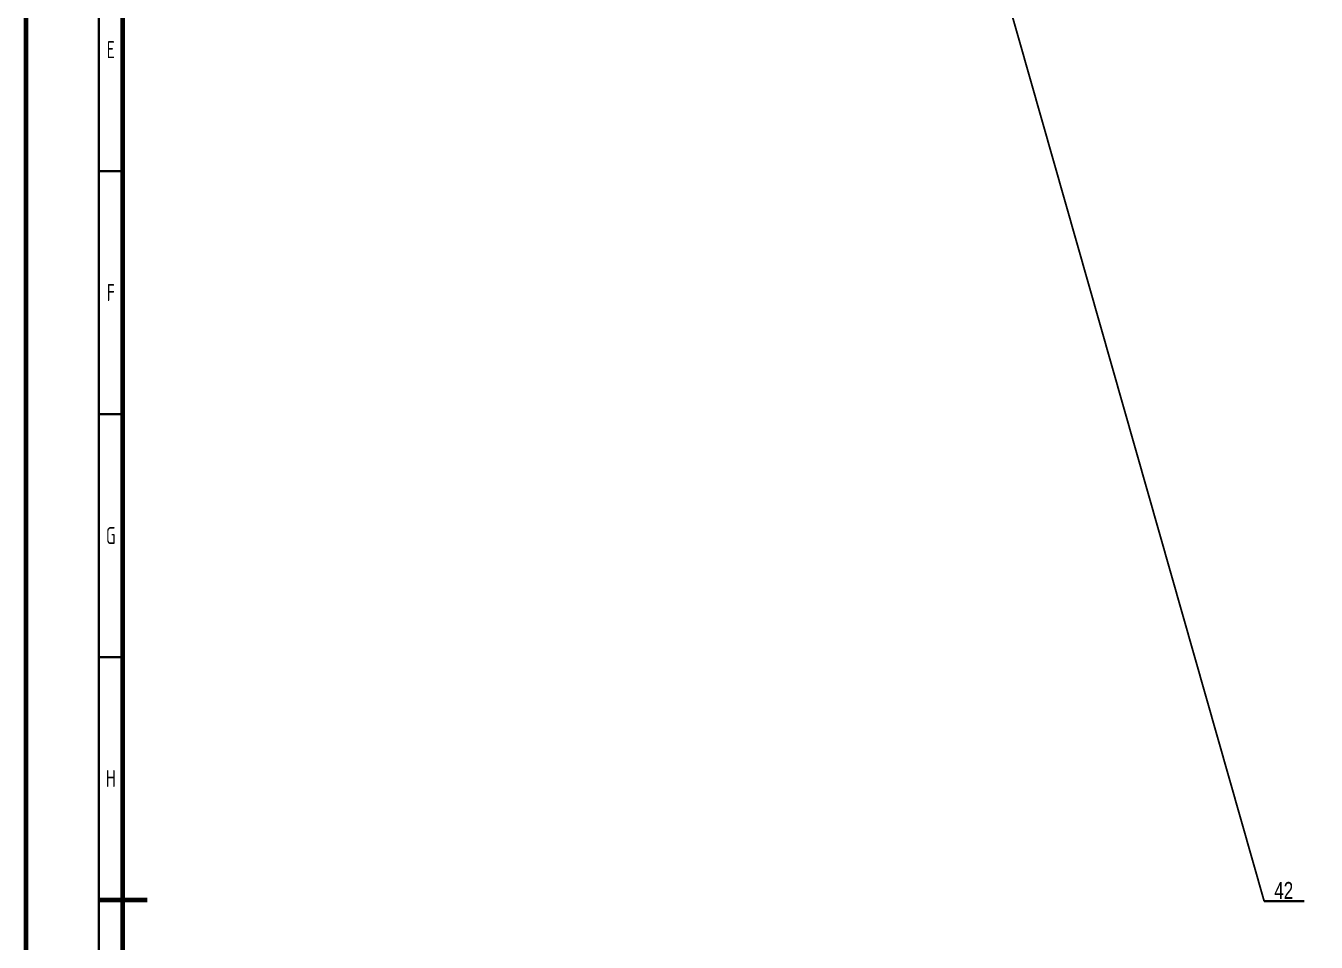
# Model space of a CAD drawing. Header units: millimetres. Extents: x -419 to 9215, y 1224 to 3301.
# Drawn here: x -418.7 to -153.1, y 2872.3 to 3060.9 of the extents above; entities that cross this region are included whole.
import ezdxf

# ---------------------------------------------------------------- set-up
doc = ezdxf.new("R2010")
doc.units = ezdxf.units.MM
for name, color, linetype, lineweight in [('Chu', 241, 'Continuous', 35), ('KHUNG_TEN', 7, 'Continuous', 35), ('Net 0.35', 20, 'Continuous', 35), ('Net 0.7', 7, 'Continuous', 70)]:
    doc.layers.add(name, color=color, linetype=linetype, lineweight=lineweight)
doc.styles.add('SLDTEXTSTYLE1', font='TXT', dxfattribs={"width": 0.7})
doc.styles.add('SLDTEXTSTYLE11', font='TXT', dxfattribs={"width": 0.75})
doc.styles.get("Standard").update_dxf_attribs({"font": 'arial.ttf'})
doc.dimstyles.new('SLDDIMSTYLE0', dxfattribs={"dimtxt": 0.18, "dimasz": 3.302, "dimexe": 0, "dimexo": 0.0625, "dimgap": 0, "dimtad": 0, "dimtih": 1, "dimtoh": 1, "dimdec": 0, "dimrnd": 1e-09, "dimzin": 0, "dimdsep": 46, "dimtxsty": 'Standard', "dimsah": 1, "dimcen": 0.09, "dimadec": 0, "dimazin": 0, "dimtfac": 3.302, "dimtdec": 0, "dimtofl": 0, "dimtmove": 0, "dimatfit": 3, "dimfxl": 1, "dimfrac": 2, "dimtolj": 1, "dimtzin": 0, "dimarcsym": 0})

# ---------------------------------------------------------------- blocks, each defined once
blk = doc.blocks.new('SW_NOTE_0_49')
at = {"layer": 'KHUNG_TEN', "color": 0}
for p, q in [((0, 0), (8.25, 0)), ((8.25, 0), (0, 0)), ((0, 0), (8.25, 0)), ((8.25, 0), (0, 0)), ((0, 0), (8.25, 0)), ((8.25, 0), (0, 0))]:
    blk.add_line(p, q, dxfattribs=at)
at = {"layer": 'KHUNG_TEN', "color": 0, "insert": (4.06, 3.98), "char_height": 3.5, "attachment_point": 2, "style": 'SLDTEXTSTYLE11'}
blk.add_mtext('42', dxfattribs=at)

msp = doc.modelspace()

# ---------------------------------------------------------------- linework, layer by layer
at = {"layer": 'Net 0.35', "linetype": 'Continuous', "lineweight": 35}
for p, q in [((-403.72, 2465.48), (-403.72, 3296.48)), ((-398.72, 3030.98), (-403.72, 3030.98)), ((-398.72, 2980.98), (-403.72, 2980.98)), ((-398.72, 2930.98), (-403.72, 2930.98))]:
    msp.add_line(p, q, dxfattribs=at)
at = {"layer": 'Net 0.7', "linetype": 'Continuous', "lineweight": 70}
for p, q in [((-398.72, 2470.48), (-398.72, 3291.48)), ((-403.72, 2880.98), (-393.72, 2880.98))]:
    msp.add_line(p, q, dxfattribs=at)
at = {"layer": 'Net 0.7'}
msp.add_lwpolyline([(-418.72, 2460.48), (770.28, 2460.48), (770.28, 3301.48), (-418.72, 3301.48)], close=True, dxfattribs=at)

# ---------------------------------------------------------------- block references
at = {"layer": 'Chu'}
msp.add_blockref('SW_NOTE_0_49', (-163.81, 2880.7), dxfattribs=at)

# ---------------------------------------------------------------- texts
at = {"layer": 'Chu', "char_height": 3.5, "attachment_point": 5, "style": 'SLDTEXTSTYLE1'}
for s, insert in [('{\\fTCVN 7284|b0|i0|c0|p34;E}', (-401.22, 3055.98)), ('{\\fTCVN 7284|b0|i0|c0|p34;F}', (-401.22, 3005.98)), ('{\\fTCVN 7284|b0|i0|c0|p34;G}', (-401.22, 2955.98)), ('{\\fTCVN 7284|b0|i0|c0|p34;H}', (-401.22, 2905.98))]:
    msp.add_mtext(s, dxfattribs=dict(at, insert=insert))

# ---------------------------------------------------------------- leaders
at = {"layer": 'Net 0.35', "lineweight": 35}
msp.add_leader([(-222.28, 3086.29), (-163.81, 2880.7)], dimstyle='SLDDIMSTYLE0', dxfattribs=at)

doc.saveas('drawing.dxf')
